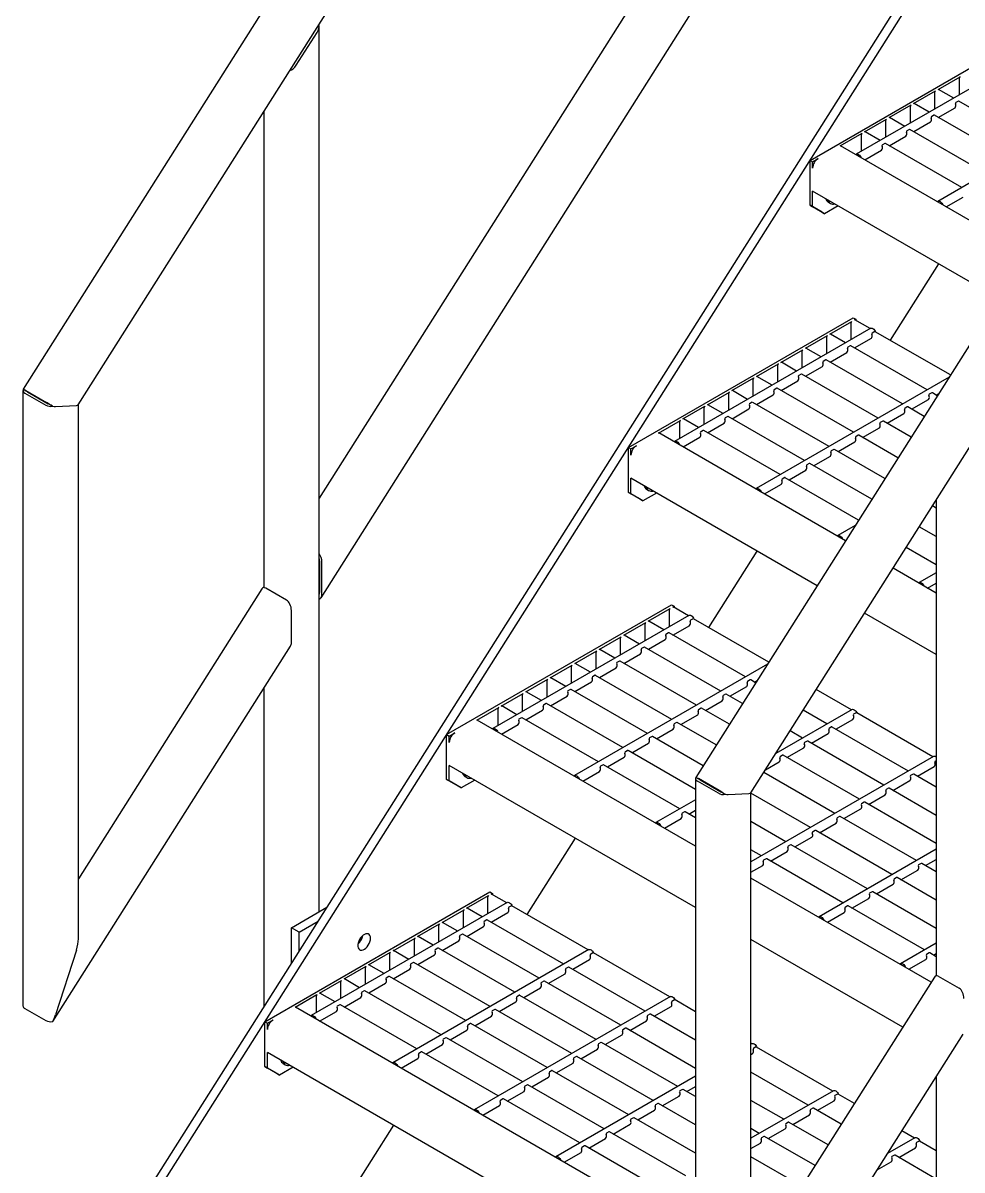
# Model space of a CAD drawing. Header units: millimetres. Extents: x 0 to 55611, y 0 to 32827.
# Drawn here: x 28416 to 29078, y 7451 to 8260 of the extents above; entities that cross this region are included whole.
import ezdxf

# ---------------------------------------------------------------- set-up
doc = ezdxf.new("R2010")
doc.units = ezdxf.units.MM
doc.header["$LTSCALE"] = 10
doc.linetypes.add('SLD-Continua', pattern=[0])
doc.layers.add('STRUC', color=5, linetype='SLD-Continua')

msp = doc.modelspace()

# ---------------------------------------------------------------- linework, layer by layer
at = {"layer": 'STRUC', "linetype": 'SLD-Continua', "lineweight": 25}
for p, q in [((28452.87, 7356.15), (30886.36, 11203.76)), ((28458.25, 7353.04), (30891.75, 11200.65)), ((29604.87, 9881.48), (28415.89, 8001.58)), ((28454.72, 7990.67), (29606.5, 9811.76)), ((30079.02, 9607.75), (28890.05, 7727.85)), ((28928.88, 7716.95), (30080.66, 9538.04)), ((29096.36, 8670.76), (28624.5, 7924.69)), ((28625.88, 7854.58), (29116.64, 8630.52)), ((28608.41, 8230.08), (28623.07, 8253.25)), ((28624.5, 7633.07), (28624.5, 8257.69)), ((28970.57, 8163.06), (29129.07, 8254.56)), ((29141.41, 8247.1), (29003.2, 8167.32)), ((29060.87, 8213.11), (29076.35, 8222.05)), ((29075.9, 8209.29), (29075.9, 8221.27)), ((29196.67, 8212.65), (29060.67, 8134.14)), ((29071.88, 8206.97), (29061.18, 8213.14)), ((29043.59, 8203.14), (29059.07, 8212.08)), ((29058.62, 8199.32), (29058.62, 8211.3)), ((29075.17, 8204.86), (29073.37, 8203.82)), ((29129.36, 8173.79), (29075.59, 8204.83)), ((28585.43, 8197.34), (28585.43, 7861.69)), ((29026.31, 8193.17), (29041.79, 8202.1)), ((29041.35, 8189.34), (29041.35, 8201.33)), ((29054.61, 8197), (29043.91, 8203.17)), ((29060.96, 8193.33), (29072.78, 8200.16)), ((29009.04, 8183.19), (29024.52, 8192.13)), ((29024.07, 8179.37), (29024.07, 8191.35)), ((29037.33, 8187.02), (29026.63, 8193.2)), ((29043.68, 8183.36), (29055.51, 8190.18)), ((29057.89, 8194.88), (29056.1, 8193.85)), ((29112.08, 8163.82), (29058.31, 8194.86)), ((28991.76, 8173.22), (29007.24, 8182.16)), ((29006.79, 8169.4), (29006.79, 8181.38)), ((29020.05, 8177.05), (29009.36, 8183.23)), ((29026.4, 8173.38), (29038.23, 8180.21)), ((29040.62, 8184.91), (29038.82, 8183.87)), ((29094.8, 8153.84), (29041.04, 8184.88)), ((29123.69, 8097.27), (28992.08, 8173.25)), ((29023.34, 8174.94), (29021.55, 8173.9)), ((29077.53, 8143.87), (29023.76, 8174.91)), ((28972.37, 8162.02), (28976.23, 8164.25)), ((29009.13, 8163.41), (29020.95, 8170.24)), ((28970.57, 8163.06), (28972.37, 8162.02)), ((28970.57, 8131.38), (28970.57, 8163.06)), ((28972.37, 8157.56), (28972.37, 8162.02)), ((28972.37, 8130.34), (28972.37, 8141.28)), ((29103.61, 8065.52), (28972.37, 8141.28)), ((28983.46, 8133.52), (28984.89, 8132.69)), ((29066.6, 8130.23), (29078.43, 8137.06)), ((28970.57, 8131.38), (28972.37, 8130.34)), ((28979.05, 8126.48), (28970.57, 8131.38)), ((28980.85, 8125.44), (28972.37, 8130.34)), ((28979.05, 8126.48), (28980.85, 8125.44)), ((28990.33, 8130.91), (28980.85, 8125.44)), ((29061.21, 8089.99), (29027.15, 8036.14)), ((28842.49, 7960.56), (29000.99, 8052.06)), ((29000.99, 8052.06), (29002.79, 8051.02)), ((29001.89, 8050.5), (29002.79, 8051.02)), ((29012.91, 8044.36), (29002.21, 8050.53)), ((29002.79, 8051.02), (29002.79, 8050.2)), ((29013.33, 8044.6), (28875.12, 7964.81)), ((28984.62, 8040.53), (29000.1, 8049.46)), ((28999.65, 8036.7), (28999.65, 8048.69)), ((28967.34, 8030.55), (28982.82, 8039.49)), ((28982.37, 8026.73), (28982.37, 8038.71)), ((28995.63, 8034.38), (28984.93, 8040.56)), ((29001.98, 8030.72), (29013.81, 8037.54)), ((29016.19, 8042.24), (29014.4, 8041.21)), ((29069.55, 8011.66), (29016.61, 8042.22)), ((28950.06, 8020.58), (28965.54, 8029.52)), ((28965.1, 8016.76), (28965.1, 8028.74)), ((28978.35, 8024.41), (28967.66, 8030.59)), ((28984.71, 8020.74), (28996.53, 8027.57)), ((28998.92, 8032.27), (28997.12, 8031.23)), ((29053.1, 8001.2), (28999.34, 8032.24)), ((28932.79, 8010.61), (28948.27, 8019.54)), ((28947.82, 8006.78), (28947.82, 8018.77)), ((28961.08, 8014.44), (28950.38, 8020.61)), ((28981.64, 8022.3), (28979.85, 8021.26)), ((29035.83, 7991.23), (28982.06, 8022.27)), ((29068.59, 8010.14), (28932.59, 7931.63)), ((28943.8, 8004.46), (28933.11, 8010.64)), ((28964.37, 8012.32), (28962.57, 8011.29)), ((29018.55, 7981.26), (28964.79, 8012.3)), ((28967.43, 8010.77), (28979.26, 8017.6)), ((28915.51, 8000.63), (28930.99, 8009.57)), ((28930.54, 7996.81), (28930.54, 8008.79)), ((28947.09, 8002.35), (28945.29, 8001.31)), ((29001.28, 7971.29), (28947.51, 8002.32)), ((28950.15, 8000.8), (28961.98, 8007.62)), ((28415.73, 8000.81), (28415.73, 7566.78)), ((28418.88, 7999.82), (28415.89, 8001.54)), ((28417.16, 7998.82), (28431.81, 7990.36)), ((28417.75, 8000.67), (28432.4, 7992.21)), ((28418.88, 7999.82), (28433.54, 7991.36)), ((28898.24, 7990.66), (28913.72, 7999.6)), ((28913.27, 7986.84), (28913.27, 7998.82)), ((28926.53, 7994.49), (28915.83, 8000.67)), ((28932.88, 7990.82), (28944.7, 7997.65)), ((29042.18, 7987.57), (29054, 7994.39)), ((29056.39, 7999.09), (29054.6, 7998.06)), ((29060.31, 7997.05), (29056.81, 7999.06)), ((29059.46, 7997.54), (29061.28, 7998.59)), ((28436.52, 7989.63), (28433.54, 7991.36)), ((28438.71, 7989.46), (28453.36, 7990.2)), ((28454.79, 7614.08), (28454.79, 7990.78)), ((28880.96, 7980.69), (28896.44, 7989.62)), ((28895.99, 7976.86), (28895.99, 7988.85)), ((28909.25, 7984.52), (28898.55, 7990.69)), ((28915.6, 7980.85), (28927.43, 7987.68)), ((28929.81, 7992.38), (28928.02, 7991.34)), ((28984, 7961.31), (28930.23, 7992.35)), ((29039.12, 7989.12), (29037.32, 7988.08)), ((29051.06, 7982.44), (29039.54, 7989.09)), ((28863.68, 7970.71), (28879.16, 7979.65)), ((28878.72, 7966.89), (28878.72, 7978.87)), ((28891.97, 7974.54), (28881.28, 7980.72)), ((28898.33, 7970.88), (28910.15, 7977.7)), ((28912.54, 7982.4), (28910.74, 7981.37)), ((28966.72, 7951.34), (28912.96, 7982.38)), ((29021.84, 7979.15), (29020.04, 7978.11)), ((29041.82, 7967.82), (29022.26, 7979.12)), ((29024.9, 7977.59), (29036.73, 7984.42)), ((28995.62, 7894.77), (28864, 7970.75)), ((28895.26, 7972.43), (28893.47, 7971.39)), ((28949.45, 7941.37), (28895.68, 7972.4)), ((29007.63, 7967.62), (29019.45, 7974.45)), ((28844.29, 7959.52), (28848.15, 7961.75)), ((28881.05, 7960.9), (28892.88, 7967.73)), ((28990.35, 7957.65), (29002.18, 7964.47)), ((29004.56, 7969.17), (29002.77, 7968.14)), ((29032.58, 7953.21), (29004.98, 7969.15)), ((28842.49, 7960.56), (28844.29, 7959.52)), ((28842.49, 7928.87), (28842.49, 7960.56)), ((28844.29, 7955.06), (28844.29, 7959.52)), ((28973.07, 7947.67), (28984.9, 7954.5)), ((28987.29, 7959.2), (28985.49, 7958.16)), ((29023.34, 7938.6), (28987.71, 7959.17)), ((28970.01, 7949.23), (28968.22, 7948.19)), ((29014.1, 7923.99), (28970.43, 7949.2)), ((28844.29, 7927.84), (28844.29, 7938.78)), ((28975.53, 7863.01), (28844.29, 7938.78)), ((28952.74, 7939.25), (28950.94, 7938.22)), ((29004.86, 7909.38), (28953.16, 7939.23)), ((28955.8, 7937.7), (28967.62, 7944.53)), ((28855.38, 7931.02), (28856.81, 7930.19)), ((28938.52, 7927.73), (28950.35, 7934.55)), ((28842.49, 7928.87), (28844.29, 7927.84)), ((28850.98, 7923.97), (28842.49, 7928.87)), ((28852.77, 7922.94), (28844.29, 7927.84)), ((28850.98, 7923.97), (28852.77, 7922.94)), ((28862.25, 7928.41), (28852.77, 7922.94)), ((29059.59, 7923.61), (29059.59, 7587.96)), ((29059.59, 7917.67), (29056.84, 7919.26)), ((29002.48, 7905.62), (28990.07, 7898.46)), ((29059.59, 7897.73), (29047.6, 7904.65)), ((29059.59, 7877.78), (29038.36, 7890.04)), ((28624.79, 7880.68), (28624.79, 7858.26)), ((28933.13, 7887.49), (28899.07, 7833.63)), ((28626.52, 7857.26), (28626.52, 7879.69)), ((29059.59, 7857.84), (29029.11, 7875.43)), ((29059.59, 7872.23), (29047.54, 7865.28)), ((29053.47, 7861.37), (29059.59, 7864.9)), ((28584.05, 7860.74), (28454.79, 7656.37)), ((28601.52, 7852.88), (28586.86, 7861.34)), ((28714.41, 7758.05), (28872.91, 7849.55)), ((28872.91, 7849.55), (28874.71, 7848.51)), ((28873.81, 7847.99), (28874.71, 7848.51)), ((28874.71, 7848.51), (28874.71, 7847.69)), ((28604.97, 7823.18), (28604.97, 7845.61)), ((28885.25, 7842.09), (28747.04, 7762.31)), ((28856.54, 7838.02), (28872.02, 7846.96)), ((28871.57, 7834.2), (28871.57, 7846.18)), ((28884.83, 7841.85), (28874.13, 7848.03)), ((29059.59, 7814.49), (29009.03, 7843.67)), ((28839.26, 7828.05), (28854.74, 7836.98)), ((28854.29, 7824.22), (28854.29, 7836.21)), ((28867.55, 7831.88), (28856.86, 7838.05)), ((28873.9, 7828.21), (28885.73, 7835.04)), ((28888.12, 7839.74), (28886.32, 7838.7)), ((28941.47, 7809.15), (28888.54, 7839.71)), ((28821.99, 7818.07), (28837.47, 7827.01)), ((28837.02, 7814.25), (28837.02, 7826.23)), ((28850.28, 7821.9), (28839.58, 7828.08)), ((28856.63, 7818.24), (28868.45, 7825.07)), ((28870.84, 7829.76), (28869.04, 7828.73)), ((28925.03, 7798.7), (28871.26, 7829.74)), ((28436.78, 7555.58), (28604.33, 7820.5)), ((28804.71, 7808.1), (28820.19, 7817.04)), ((28819.74, 7804.28), (28819.74, 7816.26)), ((28833, 7811.93), (28822.3, 7818.11)), ((28853.56, 7819.79), (28851.77, 7818.75)), ((28907.75, 7788.73), (28853.98, 7819.76)), ((28815.72, 7801.96), (28805.03, 7808.13)), ((28836.29, 7809.82), (28834.49, 7808.78)), ((28890.47, 7778.75), (28836.71, 7809.79)), ((28839.35, 7808.27), (28851.18, 7815.09)), ((28787.43, 7798.13), (28802.91, 7807.06)), ((28802.47, 7794.3), (28802.47, 7806.29)), ((28940.51, 7807.64), (28804.51, 7729.13)), ((28819.01, 7799.85), (28817.22, 7798.81)), ((28873.2, 7768.78), (28819.43, 7799.82)), ((28822.07, 7798.29), (28833.9, 7805.12)), ((28770.16, 7788.16), (28785.64, 7797.09)), ((28785.19, 7784.33), (28785.19, 7796.31)), ((28798.45, 7791.98), (28787.75, 7798.16)), ((28804.8, 7788.32), (28816.62, 7795.15)), ((28914.1, 7785.06), (28925.93, 7791.89)), ((28928.31, 7796.59), (28926.52, 7795.55)), ((28932.23, 7794.54), (28928.73, 7796.56)), ((28931.38, 7795.03), (28933.2, 7796.09)), ((28585.43, 7790.62), (28585.43, 7565.75)), ((28752.88, 7778.18), (28768.36, 7787.12)), ((28767.91, 7774.36), (28767.91, 7786.34)), ((28781.17, 7782.01), (28770.48, 7788.19)), ((28787.52, 7778.35), (28799.35, 7785.17)), ((28801.74, 7789.87), (28799.94, 7788.84)), ((28855.92, 7758.81), (28802.16, 7789.84)), ((28911.04, 7786.61), (28909.24, 7785.58)), ((28922.99, 7779.93), (28911.46, 7786.59)), ((28999.78, 7775.49), (28974.97, 7789.82)), ((28735.61, 7768.21), (28751.09, 7777.15)), ((28750.64, 7764.38), (28750.64, 7776.37)), ((28763.9, 7772.04), (28753.2, 7778.21)), ((28784.46, 7779.9), (28782.66, 7778.86)), ((28838.65, 7748.83), (28784.88, 7779.87)), ((28893.76, 7776.64), (28891.97, 7775.6)), ((28913.74, 7765.32), (28894.18, 7776.61)), ((28896.82, 7775.09), (28908.65, 7781.91)), ((29000.2, 7775.74), (28946.43, 7744.7)), ((28889.88, 7679.36), (28735.92, 7768.24)), ((28767.18, 7769.93), (28765.39, 7768.89)), ((28821.37, 7738.86), (28767.6, 7769.9)), ((28770.25, 7768.37), (28782.07, 7775.2)), ((28879.55, 7765.11), (28891.37, 7771.94)), ((28982.5, 7765.52), (28965.73, 7775.2)), ((28988.85, 7761.85), (29000.68, 7768.68)), ((29003.06, 7773.38), (29001.27, 7772.34)), ((29057.25, 7742.31), (29003.48, 7773.35)), ((28716.21, 7757.01), (28720.08, 7759.24)), ((28752.97, 7758.4), (28764.8, 7765.23)), ((28862.27, 7755.14), (28874.1, 7761.97)), ((28876.49, 7766.67), (28874.69, 7765.63)), ((28904.5, 7750.71), (28876.91, 7766.64)), ((28965.22, 7755.55), (28956.48, 7760.59)), ((28985.79, 7763.41), (28983.99, 7762.37)), ((29039.97, 7732.34), (28986.21, 7763.38)), ((28714.41, 7758.05), (28716.21, 7757.01)), ((28714.41, 7726.37), (28714.41, 7758.05)), ((28716.21, 7752.55), (28716.21, 7757.01)), ((28845, 7745.17), (28856.82, 7751.99)), ((28859.21, 7756.69), (28857.41, 7755.66)), ((28895.26, 7736.1), (28859.63, 7756.67)), ((28968.51, 7753.43), (28966.72, 7752.4)), ((29022.7, 7722.37), (28968.93, 7753.41)), ((28971.57, 7751.88), (28983.4, 7758.71)), ((28841.93, 7746.72), (28840.14, 7745.68)), ((28889.88, 7719.25), (28842.35, 7746.69)), ((28947.95, 7745.57), (28947.24, 7745.98)), ((28951.24, 7743.46), (28949.44, 7742.42)), ((29005.42, 7712.39), (28951.65, 7743.43)), ((28954.3, 7741.91), (28966.12, 7748.73)), ((28716.21, 7725.33), (28716.21, 7736.27)), ((28889.88, 7636.01), (28716.21, 7736.27)), ((28824.66, 7736.75), (28822.86, 7735.71)), ((28878.84, 7705.68), (28825.08, 7736.72)), ((28827.72, 7735.19), (28839.55, 7742.02)), ((29057.67, 7742.56), (28928.95, 7668.25)), ((28939.13, 7733.15), (28948.85, 7738.76)), ((29046.32, 7728.68), (29058.15, 7735.5)), ((29059.59, 7739.66), (29058.74, 7739.16)), ((28727.3, 7728.51), (28728.73, 7727.68)), ((28810.44, 7725.22), (28822.27, 7732.05)), ((28889.88, 7727.09), (28889.88, 7293.06)), ((28893.04, 7726.09), (28890.05, 7727.82)), ((28906.56, 7718.48), (28891.91, 7726.94)), ((28988.15, 7702.42), (28938, 7731.37)), ((29043.26, 7730.23), (29041.47, 7729.19)), ((29059.59, 7721.02), (29043.68, 7730.2)), ((28714.41, 7726.37), (28716.21, 7725.33)), ((28722.9, 7721.47), (28714.41, 7726.37)), ((28724.7, 7720.43), (28716.21, 7725.33)), ((28722.9, 7721.47), (28724.7, 7720.43)), ((28734.17, 7725.9), (28724.7, 7720.43)), ((28905.97, 7716.64), (28891.31, 7725.1)), ((28893.04, 7726.09), (28907.69, 7717.63)), ((29025.99, 7720.26), (29024.19, 7719.22)), ((29059.59, 7701.07), (29026.4, 7720.23)), ((29029.05, 7718.7), (29040.87, 7725.53)), ((28889.88, 7712.05), (28861.99, 7695.95)), ((28907.69, 7717.63), (28910.68, 7715.91)), ((28912.87, 7715.73), (28927.52, 7716.48)), ((28928.95, 7340.35), (28928.95, 7717.06)), ((28970.87, 7692.45), (28928.95, 7716.65)), ((29011.77, 7708.73), (29023.6, 7715.56)), ((28882.13, 7703.57), (28880.34, 7702.53)), ((28889.88, 7699.31), (28882.55, 7703.54)), ((28885.19, 7702.01), (28889.88, 7704.72)), ((28994.5, 7698.76), (29006.32, 7705.58)), ((29008.71, 7710.28), (29006.91, 7709.25)), ((29059.59, 7681.12), (29009.13, 7710.25)), ((28867.92, 7692.04), (28879.74, 7698.87)), ((28953.59, 7682.48), (28928.95, 7696.7)), ((28977.22, 7688.78), (28989.05, 7695.61)), ((28991.43, 7700.31), (28989.64, 7699.27)), ((29045.62, 7669.24), (28991.85, 7700.28)), ((28974.16, 7690.34), (28972.36, 7689.3)), ((29028.34, 7659.27), (28974.58, 7690.31)), ((28805.06, 7684.98), (28770.99, 7631.12)), ((28956.88, 7680.36), (28955.09, 7679.33)), ((29011.07, 7649.3), (28957.3, 7680.34)), ((28959.94, 7678.81), (28971.77, 7685.64)), ((28936.32, 7672.5), (28928.95, 7676.75)), ((28939.61, 7670.39), (28937.81, 7669.35)), ((28993.79, 7639.32), (28940.02, 7670.36)), ((28942.67, 7668.84), (28954.49, 7675.66)), ((29059.59, 7677.31), (28976.93, 7629.59)), ((28928.95, 7660.92), (28937.22, 7665.69)), ((29034.69, 7655.6), (29046.52, 7662.43)), ((29048.91, 7667.13), (29047.11, 7666.09)), ((29059.59, 7661.18), (29049.33, 7667.1)), ((29051.97, 7665.58), (29059.59, 7669.98)), ((29055.97, 7583.48), (28928.95, 7656.81)), ((29031.63, 7657.16), (29029.83, 7656.12)), ((29059.59, 7641.23), (29032.05, 7657.13)), ((28586.33, 7555.54), (28744.83, 7647.05)), ((28744.83, 7647.05), (28746.63, 7646.01)), ((28745.74, 7645.49), (28746.63, 7646.01)), ((28746.63, 7646.01), (28746.63, 7645.19)), ((29014.35, 7647.18), (29012.56, 7646.15)), ((29059.59, 7621.28), (29014.77, 7647.16)), ((29017.42, 7645.63), (29029.24, 7652.46)), ((28757.17, 7639.59), (28618.96, 7559.8)), ((28728.46, 7635.52), (28743.94, 7644.45)), ((28743.49, 7631.69), (28743.49, 7643.67)), ((28756.75, 7639.35), (28746.05, 7645.52)), ((29000.14, 7635.66), (29011.97, 7642.48)), ((28604.97, 7621.79), (28630.03, 7636.26)), ((28711.18, 7625.54), (28726.66, 7634.48)), ((28726.21, 7621.72), (28726.21, 7633.7)), ((28739.47, 7629.37), (28728.78, 7635.55)), ((28745.82, 7625.71), (28757.65, 7632.53)), ((28760.04, 7637.23), (28758.24, 7636.2)), ((28814.22, 7606.17), (28760.46, 7637.21)), ((28982.87, 7625.68), (28994.69, 7632.51)), ((28997.08, 7637.21), (28995.28, 7636.17)), ((29051.26, 7606.14), (28997.5, 7637.18)), ((28610.35, 7618.68), (28604.97, 7621.79)), ((28604.97, 7596.63), (28604.97, 7621.79)), ((28610.35, 7618.68), (28623.83, 7626.46)), ((28693.91, 7615.57), (28709.39, 7624.51)), ((28708.94, 7611.74), (28708.94, 7623.73)), ((28722.2, 7619.4), (28711.5, 7625.57)), ((28728.55, 7615.73), (28740.37, 7622.56)), ((28742.76, 7627.26), (28740.97, 7626.22)), ((28796.95, 7596.19), (28743.18, 7627.23)), ((28610.35, 7605.15), (28610.35, 7618.68)), ((28676.63, 7605.6), (28692.11, 7614.53)), ((28691.66, 7601.77), (28691.66, 7613.75)), ((28704.92, 7609.43), (28694.23, 7615.6)), ((28725.49, 7617.29), (28723.69, 7616.25)), ((28779.67, 7586.22), (28725.91, 7617.26)), ((28453.36, 7605.91), (28438.71, 7560.31)), ((28814.64, 7606.41), (28676.44, 7526.62)), ((28687.65, 7599.45), (28676.95, 7605.63)), ((28708.21, 7607.31), (28706.41, 7606.28)), ((28762.4, 7576.25), (28708.63, 7607.29)), ((28711.27, 7605.76), (28723.1, 7612.59)), ((29035.89, 7551.73), (28928.95, 7613.46)), ((29059.59, 7610.95), (29034.41, 7596.41)), ((28659.36, 7595.62), (28674.84, 7604.56)), ((28674.39, 7591.8), (28674.39, 7603.78)), ((28694, 7595.79), (28705.82, 7602.61)), ((28803.3, 7592.53), (28815.12, 7599.35)), ((28817.51, 7604.05), (28815.72, 7603.02)), ((28871.7, 7572.99), (28817.93, 7604.03)), ((29040.34, 7592.5), (29052.16, 7599.33)), ((29054.55, 7604.03), (29052.76, 7602.99)), ((29059.59, 7601.34), (29054.97, 7604)), ((29057.62, 7602.48), (29059.59, 7603.62)), ((28642.08, 7585.65), (28657.56, 7594.59)), ((28657.11, 7581.82), (28657.11, 7593.81)), ((28670.37, 7589.48), (28659.67, 7595.65)), ((28676.72, 7585.81), (28688.55, 7592.64)), ((28690.93, 7597.34), (28689.14, 7596.3)), ((28745.12, 7566.27), (28691.35, 7597.31)), ((28786.02, 7582.55), (28797.85, 7589.38)), ((28800.24, 7594.08), (28798.44, 7593.04)), ((28854.42, 7563.01), (28800.65, 7594.05)), ((28624.8, 7575.68), (28640.28, 7584.61)), ((28639.83, 7571.85), (28639.83, 7583.83)), ((28653.09, 7579.51), (28642.4, 7585.68)), ((28659.44, 7575.84), (28671.27, 7582.67)), ((28673.66, 7587.37), (28671.86, 7586.33)), ((28727.84, 7556.3), (28674.08, 7587.34)), ((28782.96, 7584.11), (28781.16, 7583.07)), ((28837.15, 7553.04), (28783.38, 7584.08)), ((29058.21, 7587.01), (28928.95, 7382.64)), ((29061.02, 7587.61), (29075.67, 7579.15)), ((28607.53, 7565.7), (28623.01, 7574.64)), ((28622.56, 7561.88), (28622.56, 7573.86)), ((28635.82, 7569.53), (28625.12, 7575.71)), ((28656.38, 7577.39), (28654.59, 7576.36)), ((28710.57, 7546.33), (28656.8, 7577.37)), ((28872.12, 7573.23), (28733.91, 7493.44)), ((28765.68, 7574.13), (28763.89, 7573.1)), ((28819.87, 7543.07), (28766.1, 7574.11)), ((28768.75, 7572.58), (28780.57, 7579.41)), ((28889.88, 7402.92), (28607.84, 7565.73)), ((28639.11, 7567.42), (28637.31, 7566.38)), ((28693.29, 7536.35), (28639.52, 7567.39)), ((28642.17, 7565.87), (28653.99, 7572.69)), ((28751.47, 7562.61), (28763.3, 7569.43)), ((28860.77, 7559.35), (28872.6, 7566.18)), ((28874.99, 7570.87), (28873.19, 7569.84)), ((28889.88, 7562.49), (28875.4, 7570.85)), ((28417.16, 7564.79), (28431.81, 7556.33)), ((28624.89, 7555.89), (28636.72, 7562.72)), ((28734.19, 7552.63), (28746.02, 7559.46)), ((28748.41, 7564.16), (28746.61, 7563.12)), ((28802.59, 7533.09), (28748.83, 7564.13)), ((28857.71, 7560.9), (28855.91, 7559.86)), ((28889.88, 7542.54), (28858.13, 7560.87)), ((28586.33, 7555.54), (28588.13, 7554.51)), ((28586.33, 7523.86), (28586.33, 7555.54)), ((28588.13, 7554.51), (28592, 7556.74)), ((28588.13, 7550.04), (28588.13, 7554.51)), ((28716.92, 7542.66), (28728.74, 7549.49)), ((28731.13, 7554.19), (28729.34, 7553.15)), ((28785.32, 7523.12), (28731.55, 7554.16)), ((28840.43, 7550.93), (28838.64, 7549.89)), ((28889.88, 7522.6), (28840.85, 7550.9)), ((28843.5, 7549.37), (28855.32, 7556.2)), ((28713.86, 7544.21), (28712.06, 7543.18)), ((28768.04, 7513.15), (28714.27, 7544.19)), ((28823.16, 7540.95), (28821.36, 7539.92)), ((28877.34, 7509.89), (28823.58, 7540.93)), ((28826.22, 7539.4), (28838.05, 7546.23)), ((28910.94, 7281.86), (29078.49, 7546.77)), ((28588.13, 7522.82), (28588.13, 7533.77)), ((28889.88, 7359.57), (28588.13, 7533.77)), ((28696.58, 7534.24), (28694.78, 7533.2)), ((28750.77, 7503.17), (28697, 7534.21)), ((28699.64, 7532.69), (28711.47, 7539.51)), ((28808.94, 7529.43), (28820.77, 7536.26)), ((28929.59, 7540.05), (28928.95, 7539.68)), ((28929.17, 7539.81), (28928.95, 7539.94)), ((28928.95, 7532.35), (28930.07, 7533)), ((28932.46, 7537.7), (28930.66, 7536.66)), ((28986.64, 7506.63), (28932.88, 7537.67)), ((28599.22, 7526), (28600.65, 7525.18)), ((28682.37, 7522.71), (28694.19, 7529.54)), ((28791.67, 7519.46), (28803.49, 7526.28)), ((28805.88, 7530.98), (28804.09, 7529.94)), ((28860.07, 7499.92), (28806.3, 7530.95)), ((28586.33, 7523.86), (28588.13, 7522.82)), ((28594.82, 7518.96), (28586.33, 7523.86)), ((28596.62, 7517.92), (28588.13, 7522.82)), ((28594.82, 7518.96), (28596.62, 7517.92)), ((28606.1, 7523.4), (28596.62, 7517.92)), ((28788.61, 7521.01), (28786.81, 7519.97)), ((28842.79, 7489.94), (28789.02, 7520.98)), ((28889.88, 7517.13), (28791.38, 7460.26)), ((28969.37, 7496.66), (28928.95, 7519.99)), ((29059.59, 7516.9), (29059.59, 7227.77)), ((28771.33, 7511.04), (28769.53, 7510)), ((28825.51, 7479.97), (28771.75, 7511.01)), ((28774.39, 7509.48), (28786.22, 7516.31)), ((28883.69, 7506.22), (28889.88, 7509.8)), ((28754.05, 7501.06), (28752.26, 7500.03)), ((28808.24, 7470), (28754.47, 7501.03)), ((28757.12, 7499.51), (28768.94, 7506.34)), ((28866.42, 7496.25), (28878.24, 7503.08)), ((28880.63, 7507.78), (28878.83, 7506.74)), ((28889.88, 7502.65), (28881.05, 7507.75)), ((28987.06, 7506.87), (28928.95, 7473.32)), ((28989.93, 7504.52), (28988.14, 7503.48)), ((29001.82, 7497.87), (28990.35, 7504.49)), ((28739.84, 7489.54), (28751.67, 7496.36)), ((28849.14, 7486.28), (28860.97, 7493.1)), ((28863.35, 7497.8), (28861.56, 7496.77)), ((28889.88, 7482.7), (28863.77, 7497.78)), ((28952.09, 7486.68), (28928.95, 7500.04)), ((28972.66, 7494.54), (28970.86, 7493.51)), ((28992.58, 7483.25), (28973.08, 7494.52)), ((28975.72, 7492.99), (28987.54, 7499.82)), ((28846.08, 7487.83), (28844.28, 7486.79)), ((28889.88, 7462.76), (28846.5, 7487.8)), ((28955.38, 7484.57), (28953.58, 7483.53)), ((28983.34, 7468.64), (28955.8, 7484.54)), ((28958.44, 7483.02), (28970.27, 7489.84)), ((28676.98, 7482.48), (28642.91, 7428.62)), ((28828.8, 7477.86), (28827.01, 7476.82)), ((28882.99, 7446.79), (28829.22, 7477.83)), ((28831.87, 7476.3), (28843.69, 7483.13)), ((28934.82, 7476.71), (28928.95, 7480.1)), ((28941.17, 7473.04), (28952.99, 7479.87)), ((29044.12, 7473.45), (29035.32, 7478.53)), ((28814.59, 7466.33), (28826.42, 7473.16)), ((28928.95, 7465.99), (28935.72, 7469.9)), ((28938.1, 7474.6), (28936.31, 7473.56)), ((28974.1, 7454.03), (28938.52, 7474.57)), ((29044.54, 7473.69), (29025.21, 7462.54)), ((29047.41, 7471.34), (29045.61, 7470.3)), ((29059.59, 7464.52), (29047.83, 7471.31)), ((28797.31, 7456.36), (28809.14, 7463.18)), ((28811.53, 7467.88), (28809.73, 7466.85)), ((28865.71, 7436.82), (28811.95, 7467.86)), ((28964.86, 7439.42), (28928.95, 7460.15)), ((29026.84, 7463.48), (29026.08, 7463.92)), ((29030.13, 7461.36), (29028.33, 7460.33)), ((29059.59, 7444.57), (29030.55, 7461.34)), ((29033.19, 7459.81), (29045.02, 7466.64)), ((29017.91, 7450.99), (29027.74, 7456.67))]:
    msp.add_line(p, q, dxfattribs=at)
at = {"layer": 'STRUC', "linetype": 'SLD-Continua', "lineweight": 25, "flags": 128}
for points in [[(29002.87, 8167.02), (29003.11, 8167.27), (29003.59, 8167.45), (29004.16, 8167.42), (29004.78, 8167.16), (29005.4, 8166.7), (29005.97, 8166.08), (29006.45, 8165.34), (29006.7, 8164.81)], [(29060.34, 8133.85), (29060.59, 8134.09), (29061.07, 8134.28), (29061.64, 8134.24), (29062.26, 8133.98), (29062.88, 8133.52), (29063.45, 8132.9), (29063.93, 8132.16), (29064.18, 8131.63)], [(29013.33, 8044.6), (29013.72, 8044.73), (29014.29, 8044.7), (29014.91, 8044.44), (29015.53, 8043.98), (29016.1, 8043.36), (29016.58, 8042.62), (29016.83, 8042.09)], [(28417.75, 8000.67), (28417.32, 8000.91), (28416.93, 8001.13), (28416.6, 8001.3), (28416.33, 8001.44), (28416.12, 8001.53), (28415.97, 8001.58), (28415.9, 8001.58), (28415.89, 8001.54)], [(28874.79, 7964.52), (28875.04, 7964.76), (28875.52, 7964.95), (28876.09, 7964.91), (28876.71, 7964.66), (28877.33, 7964.2), (28877.9, 7963.57), (28878.38, 7962.83), (28878.62, 7962.31)], [(28932.26, 7931.34), (28932.51, 7931.58), (28932.99, 7931.77), (28933.56, 7931.73), (28934.18, 7931.48), (28934.8, 7931.02), (28935.37, 7930.4), (28935.85, 7929.65), (28936.1, 7929.13)], [(28989.74, 7898.16), (28989.98, 7898.4), (28990.46, 7898.59), (28991.03, 7898.56), (28991.65, 7898.3), (28992.27, 7897.84), (28992.84, 7897.22), (28993.32, 7896.48), (28993.57, 7895.95)], [(29047.21, 7864.98), (29047.46, 7865.22), (29047.94, 7865.41), (29048.51, 7865.38), (29049.13, 7865.12), (29049.75, 7864.66), (29050.32, 7864.04), (29050.8, 7863.3), (29051.04, 7862.77)], [(28885.25, 7842.09), (28885.64, 7842.23), (28886.22, 7842.19), (28886.84, 7841.94), (28887.45, 7841.48), (28888.03, 7840.85), (28888.51, 7840.11), (28888.75, 7839.59)], [(29000.2, 7775.74), (29000.59, 7775.87), (29001.16, 7775.84), (29001.78, 7775.58), (29002.4, 7775.12), (29002.97, 7774.5), (29003.45, 7773.76), (29003.7, 7773.23)], [(28746.71, 7762.01), (28746.96, 7762.25), (28747.44, 7762.44), (28748.01, 7762.41), (28748.63, 7762.15), (28749.25, 7761.69), (28749.82, 7761.07), (28750.3, 7760.33), (28750.54, 7759.8)], [(28804.18, 7728.83), (28804.43, 7729.08), (28804.91, 7729.26), (28805.48, 7729.23), (28806.1, 7728.97), (28806.72, 7728.51), (28807.29, 7727.89), (28807.77, 7727.15), (28808.02, 7726.62)], [(28890.05, 7727.82), (28890.06, 7727.86), (28890.13, 7727.85), (28890.27, 7727.8), (28890.49, 7727.71), (28890.76, 7727.58), (28891.09, 7727.4), (28891.48, 7727.19), (28891.91, 7726.94)], [(28861.66, 7695.66), (28861.91, 7695.9), (28862.38, 7696.09), (28862.96, 7696.05), (28863.57, 7695.79), (28864.19, 7695.33), (28864.77, 7694.71), (28865.24, 7693.97), (28865.49, 7693.44)], [(28757.17, 7639.59), (28757.57, 7639.72), (28758.14, 7639.69), (28758.76, 7639.43), (28759.38, 7638.97), (28759.95, 7638.35), (28760.43, 7637.61), (28760.67, 7637.08)], [(28976.6, 7629.3), (28976.85, 7629.54), (28977.33, 7629.73), (28977.9, 7629.69), (28978.52, 7629.43), (28979.14, 7628.98), (28979.71, 7628.35), (28980.19, 7627.61), (28980.44, 7627.08)], [(28660.73, 7614.37), (28660.63, 7615.42), (28660.32, 7616.31), (28659.82, 7616.98), (28659.15, 7617.41), (28658.35, 7617.57), (28657.45, 7617.47), (28656.49, 7617.1), (28655.52, 7616.47), (28654.58, 7615.63), (28653.73, 7614.61), (28652.98, 7613.46), (28652.4, 7612.23), (28651.99, 7610.98), (28651.78, 7609.76), (28651.78, 7608.64), (28651.99, 7607.67), (28652.4, 7606.88), (28652.98, 7606.33), (28653.73, 7606.03), (28654.58, 7606), (28655.52, 7606.24), (28656.49, 7606.74), (28657.45, 7607.47), (28658.35, 7608.41), (28659.15, 7609.5), (28659.82, 7610.7), (28660.32, 7611.95), (28660.63, 7613.19), (28660.73, 7614.37)], [(28814.64, 7606.41), (28815.04, 7606.54), (28815.61, 7606.51), (28816.23, 7606.25), (28816.85, 7605.79), (28817.42, 7605.17), (28817.9, 7604.43), (28818.15, 7603.9)], [(29034.08, 7596.12), (29034.33, 7596.36), (29034.8, 7596.55), (29035.38, 7596.51), (29036, 7596.26), (29036.61, 7595.8), (29037.19, 7595.17), (29037.67, 7594.43), (29037.91, 7593.91)], [(28872.12, 7573.23), (28872.51, 7573.37), (28873.09, 7573.33), (28873.7, 7573.07), (28874.32, 7572.61), (28874.9, 7571.99), (28875.37, 7571.25), (28875.62, 7570.72)], [(28618.63, 7559.51), (28618.88, 7559.75), (28619.36, 7559.94), (28619.93, 7559.9), (28620.55, 7559.64), (28621.17, 7559.19), (28621.74, 7558.56), (28622.22, 7557.82), (28622.47, 7557.29)], [(28436.59, 7555.61), (28436.59, 7555.61), (28436.72, 7555.57), (28436.78, 7555.58), (28436.76, 7555.64)], [(28929.59, 7540.05), (28929.99, 7540.19), (28930.56, 7540.15), (28931.18, 7539.89), (28931.8, 7539.44), (28932.37, 7538.81), (28932.85, 7538.07), (28933.1, 7537.54)], [(28676.11, 7526.33), (28676.35, 7526.57), (28676.83, 7526.76), (28677.4, 7526.72), (28678.02, 7526.47), (28678.64, 7526.01), (28679.21, 7525.38), (28679.69, 7524.64), (28679.94, 7524.11)], [(28987.06, 7506.87), (28987.46, 7507.01), (28988.03, 7506.97), (28988.65, 7506.71), (28989.27, 7506.26), (28989.84, 7505.63), (28990.32, 7504.89), (28990.57, 7504.36)], [(28733.58, 7493.15), (28733.83, 7493.39), (28734.31, 7493.58), (28734.88, 7493.54), (28735.5, 7493.29), (28736.12, 7492.83), (28736.69, 7492.2), (28737.17, 7491.46), (28737.41, 7490.94)], [(29044.54, 7473.69), (29044.93, 7473.83), (29045.51, 7473.79), (29046.13, 7473.54), (29046.74, 7473.08), (29047.32, 7472.45), (29047.79, 7471.71), (29048.04, 7471.19)], [(28791.05, 7459.97), (28791.3, 7460.21), (28791.78, 7460.4), (28792.35, 7460.36), (28792.97, 7460.11), (28793.59, 7459.65), (28794.16, 7459.03), (28794.64, 7458.28), (28794.89, 7457.76)]]:
    msp.add_lwpolyline(points, dxfattribs=at)
at = {"layer": 'STRUC', "linetype": 'SLD-Continua', "lineweight": 25}
for centre, radius, start, end in [((29076.87, 8221.23), 0.976, 122.60548, 177.39452), ((29061.05, 8212.85), 0.319, 65.69288, 125.61758), ((29059.6, 8211.25), 0.976, 122.60548, 177.39452), ((29075.35, 8204.5), 0.402, 54.46254, 117.32452), ((29042.32, 8201.28), 0.976, 122.60548, 177.39452), ((29043.78, 8202.88), 0.319, 65.69288, 125.61758), ((29071.23, 8201.8), 2.26, 313.47222, 28.48726), ((29073.91, 8203.24), 0.791, 133.11728, 207.6572), ((29025.04, 8191.31), 0.976, 122.60548, 177.39452), ((29026.5, 8192.91), 0.319, 65.69288, 125.61758), ((29053.95, 8191.82), 2.26, 313.47222, 28.48726), ((29056.64, 8193.27), 0.791, 133.11728, 207.6572), ((29058.08, 8194.53), 0.402, 54.46254, 117.32452), ((29007.77, 8181.33), 0.976, 122.60548, 177.39452), ((29009.22, 8182.93), 0.319, 65.69288, 125.61758), ((29036.67, 8181.85), 2.26, 313.47222, 28.48726), ((29039.36, 8183.3), 0.791, 133.11728, 207.6572), ((29040.8, 8184.55), 0.402, 54.46254, 117.32452), ((28991.95, 8172.96), 0.319, 65.69288, 125.61758), ((29019.4, 8171.88), 2.26, 313.47222, 28.48726), ((29022.09, 8173.32), 0.791, 133.11728, 207.6572), ((29023.53, 8174.58), 0.402, 54.46254, 117.32452), ((28980.76, 8157.18), 8.4, 122.60548, 177.39452), ((28985.59, 8136.98), 4.06, 195.18582, 238.30265), ((28986.84, 8136.08), 3.87, 194.87898, 285.1264), ((29002.08, 8050.24), 0.319, 65.69288, 125.61758), ((29000.62, 8048.64), 0.976, 122.60548, 177.39452), ((28983.35, 8038.67), 0.976, 122.60548, 177.39452), ((28984.8, 8040.27), 0.319, 65.69288, 125.61758), ((29012.25, 8039.18), 2.26, 313.47222, 28.48726), ((29014.94, 8040.63), 0.791, 133.11728, 207.6572), ((29016.38, 8041.89), 0.402, 54.46254, 117.32452), ((28966.07, 8028.7), 0.976, 122.60548, 177.39452), ((28967.53, 8030.29), 0.319, 65.69288, 125.61758), ((28994.98, 8029.21), 2.26, 313.47222, 28.48726), ((28997.66, 8030.66), 0.791, 133.11728, 207.6572), ((28999.1, 8031.91), 0.402, 54.46254, 117.32452), ((28948.79, 8018.72), 0.976, 122.60548, 177.39452), ((28950.25, 8020.32), 0.319, 65.69288, 125.61758), ((28977.7, 8019.24), 2.26, 313.47222, 28.48726), ((28980.39, 8020.68), 0.791, 133.11728, 207.6572), ((28981.83, 8021.94), 0.402, 54.46254, 117.32452), ((28932.97, 8010.35), 0.319, 65.69288, 125.61758), ((28960.42, 8009.26), 2.26, 313.47222, 28.48726), ((28963.11, 8010.71), 0.791, 133.11728, 207.6572), ((28964.55, 8011.97), 0.402, 54.46254, 117.32452), ((28931.52, 8008.75), 0.976, 122.60548, 177.39452), ((28947.28, 8001.99), 0.402, 54.46254, 117.32452), ((28417.91, 8000.83), 2.14, 160.539, 249.25792), ((28914.24, 7998.78), 0.976, 122.60548, 177.39452), ((28915.7, 8000.37), 0.319, 65.69288, 125.61758), ((28943.15, 7999.29), 2.26, 313.47222, 28.48726), ((28945.84, 8000.74), 0.791, 133.11728, 207.6572), ((29052.45, 7996.03), 2.26, 313.47222, 28.48726), ((29055.14, 7997.48), 0.791, 133.11728, 207.6572), ((29056.58, 7998.74), 0.402, 54.46254, 117.32452), ((28435.25, 7997.01), 7.49, 242.64283, 279.7711), ((28393.25, 7924.99), 77.79, 56.20443, 59.78139), ((28896.97, 7988.8), 0.976, 122.60548, 177.39452), ((28898.42, 7990.4), 0.319, 65.69288, 125.61758), ((28925.87, 7989.32), 2.26, 313.47222, 28.48726), ((28928.56, 7990.76), 0.791, 133.11728, 207.6572), ((28930, 7992.02), 0.402, 54.46254, 117.32452), ((29035.17, 7986.06), 2.26, 313.47222, 28.48726), ((29037.86, 7987.5), 0.791, 133.11728, 207.6572), ((29039.3, 7988.76), 0.402, 54.46254, 117.32452), ((28879.69, 7978.83), 0.976, 122.60548, 177.39452), ((28881.15, 7980.43), 0.319, 65.69288, 125.61758), ((28908.6, 7979.35), 2.26, 313.47222, 28.48726), ((28911.28, 7980.79), 0.791, 133.11728, 207.6572), ((28912.72, 7982.05), 0.402, 54.46254, 117.32452), ((29020.59, 7977.53), 0.791, 133.11728, 207.6572), ((29022.02, 7978.79), 0.402, 54.46254, 117.32452), ((28863.87, 7970.46), 0.319, 65.69288, 125.61758), ((28891.32, 7969.37), 2.26, 313.47222, 28.48726), ((28894.01, 7970.82), 0.791, 133.11728, 207.6572), ((28895.45, 7972.07), 0.402, 54.46254, 117.32452), ((29017.9, 7976.09), 2.26, 313.47222, 28.48726), ((28852.68, 7954.67), 8.4, 122.60548, 177.39452), ((29000.62, 7966.11), 2.26, 313.47222, 28.48726), ((29003.31, 7967.56), 0.791, 133.11728, 207.6572), ((29004.75, 7968.82), 0.402, 54.46254, 117.32452), ((28983.35, 7956.14), 2.26, 313.47222, 28.48726), ((28986.03, 7957.58), 0.791, 133.11728, 207.6572), ((28987.47, 7958.84), 0.402, 54.46254, 117.32452), ((28966.07, 7946.17), 2.26, 313.47222, 28.48726), ((28968.76, 7947.61), 0.791, 133.11728, 207.6572), ((28970.2, 7948.87), 0.402, 54.46254, 117.32452), ((28948.79, 7936.19), 2.26, 313.47222, 28.48726), ((28951.48, 7937.64), 0.791, 133.11728, 207.6572), ((28952.92, 7938.9), 0.402, 54.46254, 117.32452), ((28857.51, 7934.47), 4.06, 195.18582, 238.30265), ((28858.77, 7933.57), 3.87, 194.87898, 285.1264), ((28872.54, 7846.14), 0.976, 122.60548, 177.39452), ((28874, 7847.74), 0.319, 65.69288, 125.61758), ((28855.27, 7836.16), 0.976, 122.60548, 177.39452), ((28856.72, 7837.76), 0.319, 65.69288, 125.61758), ((28884.17, 7836.68), 2.26, 313.47222, 28.48726), ((28886.86, 7838.12), 0.791, 133.11728, 207.6572), ((28888.3, 7839.38), 0.402, 54.46254, 117.32452), ((28837.99, 7826.19), 0.976, 122.60548, 177.39452), ((28839.45, 7827.79), 0.319, 65.69288, 125.61758), ((28866.9, 7826.71), 2.26, 313.47222, 28.48726), ((28869.58, 7828.15), 0.791, 133.11728, 207.6572), ((28871.02, 7829.41), 0.402, 54.46254, 117.32452), ((28820.72, 7816.22), 0.976, 122.60548, 177.39452), ((28822.17, 7817.82), 0.319, 65.69288, 125.61758), ((28849.62, 7816.73), 2.26, 313.47222, 28.48726), ((28852.31, 7818.18), 0.791, 133.11728, 207.6572), ((28853.75, 7819.43), 0.402, 54.46254, 117.32452), ((28804.9, 7807.84), 0.319, 65.69288, 125.61758), ((28832.35, 7806.76), 2.26, 313.47222, 28.48726), ((28835.03, 7808.2), 0.791, 133.11728, 207.6572), ((28836.47, 7809.46), 0.402, 54.46254, 117.32452), ((28803.44, 7806.24), 0.976, 122.60548, 177.39452), ((28819.2, 7799.49), 0.402, 54.46254, 117.32452), ((28786.16, 7796.27), 0.976, 122.60548, 177.39452), ((28787.62, 7797.87), 0.319, 65.69288, 125.61758), ((28815.07, 7796.79), 2.26, 313.47222, 28.48726), ((28817.76, 7798.23), 0.791, 133.11728, 207.6572), ((28924.37, 7793.53), 2.26, 313.47222, 28.48726), ((28927.06, 7794.97), 0.791, 133.11728, 207.6572), ((28928.5, 7796.23), 0.402, 54.46254, 117.32452), ((28768.89, 7786.3), 0.976, 122.60548, 177.39452), ((28770.34, 7787.9), 0.319, 65.69288, 125.61758), ((28797.79, 7786.81), 2.26, 313.47222, 28.48726), ((28800.48, 7788.26), 0.791, 133.11728, 207.6572), ((28801.92, 7789.52), 0.402, 54.46254, 117.32452), ((28907.1, 7783.55), 2.26, 313.47222, 28.48726), ((28909.78, 7785), 0.791, 133.11728, 207.6572), ((28911.22, 7786.26), 0.402, 54.46254, 117.32452), ((28751.61, 7776.32), 0.976, 122.60548, 177.39452), ((28753.07, 7777.92), 0.319, 65.69288, 125.61758), ((28780.52, 7776.84), 2.26, 313.47222, 28.48726), ((28783.2, 7778.28), 0.791, 133.11728, 207.6572), ((28784.64, 7779.54), 0.402, 54.46254, 117.32452), ((28892.51, 7775.03), 0.791, 133.11728, 207.6572), ((28893.95, 7776.28), 0.402, 54.46254, 117.32452), ((28735.79, 7767.95), 0.319, 65.69288, 125.61758), ((28763.24, 7766.87), 2.26, 313.47222, 28.48726), ((28765.93, 7768.31), 0.791, 133.11728, 207.6572), ((28767.37, 7769.57), 0.402, 54.46254, 117.32452), ((28889.82, 7773.58), 2.26, 313.47222, 28.48726), ((28999.12, 7770.32), 2.26, 313.47222, 28.48726), ((29001.81, 7771.77), 0.791, 133.11728, 207.6572), ((29003.25, 7773.02), 0.402, 54.46254, 117.32452), ((28724.6, 7752.17), 8.4, 122.60548, 177.39452), ((28872.54, 7763.61), 2.26, 313.47222, 28.48726), ((28875.23, 7765.05), 0.791, 133.11728, 207.6572), ((28876.67, 7766.31), 0.402, 54.46254, 117.32452), ((28981.85, 7760.35), 2.26, 313.47222, 28.48726), ((28984.53, 7761.79), 0.791, 133.11728, 207.6572), ((28985.97, 7763.05), 0.402, 54.46254, 117.32452), ((28855.27, 7753.63), 2.26, 313.47222, 28.48726), ((28857.95, 7755.08), 0.791, 133.11728, 207.6572), ((28859.39, 7756.34), 0.402, 54.46254, 117.32452), ((28964.57, 7750.37), 2.26, 313.47222, 28.48726), ((28967.26, 7751.82), 0.791, 133.11728, 207.6572), ((28968.7, 7753.08), 0.402, 54.46254, 117.32452), ((28837.99, 7743.66), 2.26, 313.47222, 28.48726), ((28840.68, 7745.11), 0.791, 133.11728, 207.6572), ((28842.12, 7746.36), 0.402, 54.46254, 117.32452), ((28951.42, 7743.1), 0.402, 54.46254, 117.32452), ((28823.4, 7735.13), 0.791, 133.11728, 207.6572), ((28824.84, 7736.39), 0.402, 54.46254, 117.32452), ((28947.29, 7740.4), 2.26, 313.47222, 28.48726), ((28949.98, 7741.85), 0.791, 133.11728, 207.6572), ((29058.33, 7740.84), 1.84, 46.61454, 111.08079), ((29056.59, 7737.14), 2.26, 313.47222, 28.48726), ((29059.28, 7738.59), 0.791, 133.11728, 207.6572), ((28729.43, 7731.97), 4.06, 195.18582, 238.30265), ((28730.69, 7731.07), 3.87, 194.87898, 285.1264), ((28820.72, 7733.69), 2.26, 313.47222, 28.48726), ((28892.07, 7727.1), 2.14, 160.539, 249.25792), ((29039.32, 7727.17), 2.26, 313.47222, 28.48726), ((29042.01, 7728.61), 0.791, 133.11728, 207.6572), ((29043.45, 7729.87), 0.402, 54.46254, 117.32452), ((29024.73, 7718.64), 0.791, 133.11728, 207.6572), ((29026.17, 7719.9), 0.402, 54.46254, 117.32452), ((28909.41, 7723.29), 7.49, 242.64283, 279.7711), ((28867.41, 7651.26), 77.79, 56.20443, 59.78139), ((29022.04, 7717.2), 2.26, 313.47222, 28.48726), ((28882.32, 7703.21), 0.402, 54.46254, 117.32452), ((29004.77, 7707.22), 2.26, 313.47222, 28.48726), ((29007.45, 7708.67), 0.791, 133.11728, 207.6572), ((29008.89, 7709.93), 0.402, 54.46254, 117.32452), ((28878.19, 7700.51), 2.26, 313.47222, 28.48726), ((28880.88, 7701.95), 0.791, 133.11728, 207.6572), ((28987.49, 7697.25), 2.26, 313.47222, 28.48726), ((28990.18, 7698.69), 0.791, 133.11728, 207.6572), ((28991.62, 7699.95), 0.402, 54.46254, 117.32452), ((28970.21, 7687.28), 2.26, 313.47222, 28.48726), ((28972.9, 7688.72), 0.791, 133.11728, 207.6572), ((28974.34, 7689.98), 0.402, 54.46254, 117.32452), ((28952.94, 7677.3), 2.26, 313.47222, 28.48726), ((28955.63, 7678.75), 0.791, 133.11728, 207.6572), ((28957.07, 7680.01), 0.402, 54.46254, 117.32452), ((28939.79, 7670.03), 0.402, 54.46254, 117.32452), ((28935.66, 7667.33), 2.26, 313.47222, 28.48726), ((28938.35, 7668.77), 0.791, 133.11728, 207.6572), ((29044.96, 7664.07), 2.26, 313.47222, 28.48726), ((29047.65, 7665.52), 0.791, 133.11728, 207.6572), ((29049.09, 7666.77), 0.402, 54.46254, 117.32452), ((29027.69, 7654.1), 2.26, 313.47222, 28.48726), ((29030.38, 7655.54), 0.791, 133.11728, 207.6572), ((29031.82, 7656.8), 0.402, 54.46254, 117.32452), ((29013.1, 7645.57), 0.791, 133.11728, 207.6572), ((29014.54, 7646.83), 0.402, 54.46254, 117.32452), ((28744.47, 7643.63), 0.976, 122.60548, 177.39452), ((28745.92, 7645.23), 0.319, 65.69288, 125.61758), ((29010.41, 7644.12), 2.26, 313.47222, 28.48726), ((28727.19, 7633.66), 0.976, 122.60548, 177.39452), ((28728.65, 7635.26), 0.319, 65.69288, 125.61758), ((28756.1, 7634.17), 2.26, 313.47222, 28.48726), ((28758.78, 7635.62), 0.791, 133.11728, 207.6572), ((28760.22, 7636.88), 0.402, 54.46254, 117.32452), ((28993.14, 7634.15), 2.26, 313.47222, 28.48726), ((28995.82, 7635.6), 0.791, 133.11728, 207.6572), ((28997.26, 7636.85), 0.402, 54.46254, 117.32452), ((28709.91, 7623.68), 0.976, 122.60548, 177.39452), ((28711.37, 7625.28), 0.319, 65.69288, 125.61758), ((28738.82, 7624.2), 2.26, 313.47222, 28.48726), ((28741.51, 7625.64), 0.791, 133.11728, 207.6572), ((28742.95, 7626.9), 0.402, 54.46254, 117.32452), ((28645.19, 7618.16), 10.22, 310.80019, 349.20519), ((28645.14, 7618.19), 10.28, 311.54864, 348.02172), ((28692.64, 7613.71), 0.976, 122.60548, 177.39452), ((28694.09, 7615.31), 0.319, 65.69288, 125.61758), ((28721.54, 7614.23), 2.26, 313.47222, 28.48726), ((28724.23, 7615.67), 0.791, 133.11728, 207.6572), ((28725.67, 7616.93), 0.402, 54.46254, 117.32452), ((28676.82, 7605.34), 0.319, 65.69288, 125.61758), ((28706.95, 7605.7), 0.791, 133.11728, 207.6572), ((28708.39, 7606.96), 0.402, 54.46254, 117.32452), ((28675.36, 7603.74), 0.976, 122.60548, 177.39452), ((28704.27, 7604.25), 2.26, 313.47222, 28.48726), ((28813.57, 7600.99), 2.26, 313.47222, 28.48726), ((28816.26, 7602.44), 0.791, 133.11728, 207.6572), ((28817.7, 7603.7), 0.402, 54.46254, 117.32452), ((29050.61, 7600.97), 2.26, 313.47222, 28.48726), ((29053.3, 7602.42), 0.791, 133.11728, 207.6572), ((29054.74, 7603.67), 0.402, 54.46254, 117.32452), ((28658.09, 7593.76), 0.976, 122.60548, 177.39452), ((28659.54, 7595.36), 0.319, 65.69288, 125.61758), ((28686.99, 7594.28), 2.26, 313.47222, 28.48726), ((28689.68, 7595.73), 0.791, 133.11728, 207.6572), ((28691.12, 7596.98), 0.402, 54.46254, 117.32452), ((28796.29, 7591.02), 2.26, 313.47222, 28.48726), ((28798.98, 7592.47), 0.791, 133.11728, 207.6572), ((28800.42, 7593.72), 0.402, 54.46254, 117.32452), ((28640.81, 7583.79), 0.976, 122.60548, 177.39452), ((28642.27, 7585.39), 0.319, 65.69288, 125.61758), ((28669.72, 7584.31), 2.26, 313.47222, 28.48726), ((28672.4, 7585.75), 0.791, 133.11728, 207.6572), ((28673.84, 7587.01), 0.402, 54.46254, 117.32452), ((28779.02, 7581.05), 2.26, 313.47222, 28.48726), ((28781.7, 7582.49), 0.791, 133.11728, 207.6572), ((28783.14, 7583.75), 0.402, 54.46254, 117.32452), ((28623.53, 7573.82), 0.976, 122.60548, 177.39452), ((28624.99, 7575.42), 0.319, 65.69288, 125.61758), ((28652.44, 7574.33), 2.26, 313.47222, 28.48726), ((28655.13, 7575.78), 0.791, 133.11728, 207.6572), ((28656.57, 7577.04), 0.402, 54.46254, 117.32452), ((28765.87, 7573.78), 0.402, 54.46254, 117.32452), ((28418.16, 7567.02), 2.45, 185.60142, 245.71872), ((28607.71, 7565.44), 0.319, 65.69288, 125.61758), ((28635.16, 7564.36), 2.26, 313.47222, 28.48726), ((28637.85, 7565.81), 0.791, 133.11728, 207.6572), ((28639.29, 7567.06), 0.402, 54.46254, 117.32452), ((28761.74, 7571.07), 2.26, 313.47222, 28.48726), ((28764.43, 7572.52), 0.791, 133.11728, 207.6572), ((28871.04, 7567.82), 2.26, 313.47222, 28.48726), ((28873.73, 7569.26), 0.791, 133.11728, 207.6572), ((28875.17, 7570.52), 0.402, 54.46254, 117.32452), ((28744.46, 7561.1), 2.26, 313.47222, 28.48726), ((28747.15, 7562.55), 0.791, 133.11728, 207.6572), ((28748.59, 7563.8), 0.402, 54.46254, 117.32452), ((28853.77, 7557.84), 2.26, 313.47222, 28.48726), ((28856.45, 7559.29), 0.791, 133.11728, 207.6572), ((28857.89, 7560.54), 0.402, 54.46254, 117.32452), ((28435.27, 7563.03), 7.54, 242.73661, 281.41305), ((28596.52, 7549.66), 8.4, 122.60548, 177.39452), ((28727.19, 7551.13), 2.26, 313.47222, 28.48726), ((28729.88, 7552.57), 0.791, 133.11728, 207.6572), ((28731.32, 7553.83), 0.402, 54.46254, 117.32452), ((28836.49, 7547.87), 2.26, 313.47222, 28.48726), ((28839.18, 7549.31), 0.791, 133.11728, 207.6572), ((28840.62, 7550.57), 0.402, 54.46254, 117.32452), ((28709.91, 7541.15), 2.26, 313.47222, 28.48726), ((28712.6, 7542.6), 0.791, 133.11728, 207.6572), ((28714.04, 7543.86), 0.402, 54.46254, 117.32452), ((28823.34, 7540.6), 0.402, 54.46254, 117.32452), ((28695.32, 7532.63), 0.791, 133.11728, 207.6572), ((28696.76, 7533.88), 0.402, 54.46254, 117.32452), ((28819.21, 7537.9), 2.26, 313.47222, 28.48726), ((28821.9, 7539.34), 0.791, 133.11728, 207.6572), ((28928.52, 7534.64), 2.26, 313.47222, 28.48726), ((28931.2, 7536.08), 0.791, 133.11728, 207.6572), ((28932.64, 7537.34), 0.402, 54.46254, 117.32452), ((28601.35, 7529.46), 4.06, 195.18582, 238.30265), ((28602.61, 7528.56), 3.87, 194.87898, 285.1264), ((28692.64, 7531.18), 2.26, 313.47222, 28.48726), ((28801.94, 7527.92), 2.26, 313.47222, 28.48726), ((28804.63, 7529.37), 0.791, 133.11728, 207.6572), ((28806.07, 7530.62), 0.402, 54.46254, 117.32452), ((28784.66, 7517.95), 2.26, 313.47222, 28.48726), ((28787.35, 7519.39), 0.791, 133.11728, 207.6572), ((28788.79, 7520.65), 0.402, 54.46254, 117.32452), ((28767.39, 7507.98), 2.26, 313.47222, 28.48726), ((28770.07, 7509.42), 0.791, 133.11728, 207.6572), ((28771.51, 7510.68), 0.402, 54.46254, 117.32452), ((28754.24, 7500.71), 0.402, 54.46254, 117.32452), ((28876.69, 7504.72), 2.26, 313.47222, 28.48726), ((28879.38, 7506.16), 0.791, 133.11728, 207.6572), ((28880.82, 7507.42), 0.402, 54.46254, 117.32452), ((28985.99, 7501.46), 2.26, 313.47222, 28.48726), ((28988.68, 7502.9), 0.791, 133.11728, 207.6572), ((28990.12, 7504.16), 0.402, 54.46254, 117.32452), ((28750.11, 7498), 2.26, 313.47222, 28.48726), ((28752.8, 7499.45), 0.791, 133.11728, 207.6572), ((28859.41, 7494.74), 2.26, 313.47222, 28.48726), ((28862.1, 7496.19), 0.791, 133.11728, 207.6572), ((28863.54, 7497.45), 0.402, 54.46254, 117.32452), ((28968.71, 7491.48), 2.26, 313.47222, 28.48726), ((28971.4, 7492.93), 0.791, 133.11728, 207.6572), ((28972.84, 7494.19), 0.402, 54.46254, 117.32452), ((28842.14, 7484.77), 2.26, 313.47222, 28.48726), ((28844.82, 7486.22), 0.791, 133.11728, 207.6572), ((28846.26, 7487.47), 0.402, 54.46254, 117.32452), ((28955.56, 7484.21), 0.402, 54.46254, 117.32452), ((28827.55, 7476.24), 0.791, 133.11728, 207.6572), ((28828.99, 7477.5), 0.402, 54.46254, 117.32452), ((28951.44, 7481.51), 2.26, 313.47222, 28.48726), ((28954.13, 7482.96), 0.791, 133.11728, 207.6572), ((28824.86, 7474.8), 2.26, 313.47222, 28.48726), ((28934.16, 7471.54), 2.26, 313.47222, 28.48726), ((28936.85, 7472.98), 0.791, 133.11728, 207.6572), ((28938.29, 7474.24), 0.402, 54.46254, 117.32452), ((29043.46, 7468.28), 2.26, 313.47222, 28.48726), ((29046.15, 7469.72), 0.791, 133.11728, 207.6572), ((29047.59, 7470.98), 0.402, 54.46254, 117.32452), ((28807.58, 7464.82), 2.26, 313.47222, 28.48726), ((28810.27, 7466.27), 0.791, 133.11728, 207.6572), ((28811.71, 7467.53), 0.402, 54.46254, 117.32452), ((29028.87, 7459.75), 0.791, 133.11728, 207.6572), ((29030.31, 7461.01), 0.402, 54.46254, 117.32452), ((29026.19, 7458.31), 2.26, 313.47222, 28.48726)]:
    msp.add_arc(centre, radius, start, end, dxfattribs=at)
for centre, major_axis, ratio, start_param, end_param in [((28619.62, 8255.24), (3.58, 5.37), 0.616084, 4.75257, 5.78016), ((28604.97, 8232.07), (3.58, 5.37), 0.616084, 3.72498, 4.75257), ((28435.26, 7991.45), (4.86, -1.41), 0.291909, 5.058552, 5.582151), ((28435.26, 7991.45), (4.86, -1.41), 0.291909, 5.058552, 5.582151), ((28449.92, 7992.19), (4.86, -1.41), 0.291909, 5.582151, 6.198822), ((28449.92, 7992.19), (4.86, -1.41), 0.291909, 5.582151, 6.198822), ((28623.07, 7881.68), (-1.73, 5.56), 0.536091, 4.186221, 5.329939), ((28623.07, 7881.68), (-0.87, 2.78), 0.536091, 4.186221, 4.780724), ((28586.86, 7856.06), (-1.73, 5.56), 0.536091, 5.757017, 6.711143), ((28623.07, 7859.25), (-0.87, 2.78), 0.536091, 3.56955, 4.186221), ((28623.07, 7859.25), (-1.73, 5.56), 0.536091, 3.042503, 4.186221), ((28601.52, 7847.6), (-1.73, 5.56), 0.536091, 4.186221, 5.757017), ((28601.52, 7825.17), (-1.73, 5.56), 0.536091, 3.56955, 4.186221), ((28909.42, 7717.72), (4.86, -1.41), 0.291909, 5.058552, 5.582151), ((28909.42, 7717.72), (4.86, -1.41), 0.291909, 5.058552, 5.582151), ((28924.07, 7718.47), (4.86, -1.41), 0.291909, 5.582151, 6.198822), ((28924.07, 7718.47), (4.86, -1.41), 0.291909, 5.582151, 6.198822), ((28449.92, 7607.9), (3.15, 10.86), 0.343216, 4.628025, 5.413424), ((28449.92, 7607.9), (3.15, 10.86), 0.343216, 4.628025, 5.413424), ((29061.02, 7582.33), (-1.73, 5.56), 0.536091, 5.757017, 6.711143), ((29075.67, 7573.87), (-1.73, 5.56), 0.536091, 4.186221, 5.757017), ((28435.26, 7562.3), (3.15, 10.86), 0.343216, 4.154773, 4.628025), ((28435.26, 7562.3), (3.15, 10.86), 0.343216, 4.154773, 4.628025)]:
    msp.add_ellipse(centre, major_axis=major_axis, ratio=ratio, start_param=start_param, end_param=end_param, dxfattribs=at)

doc.saveas('drawing.dxf')
